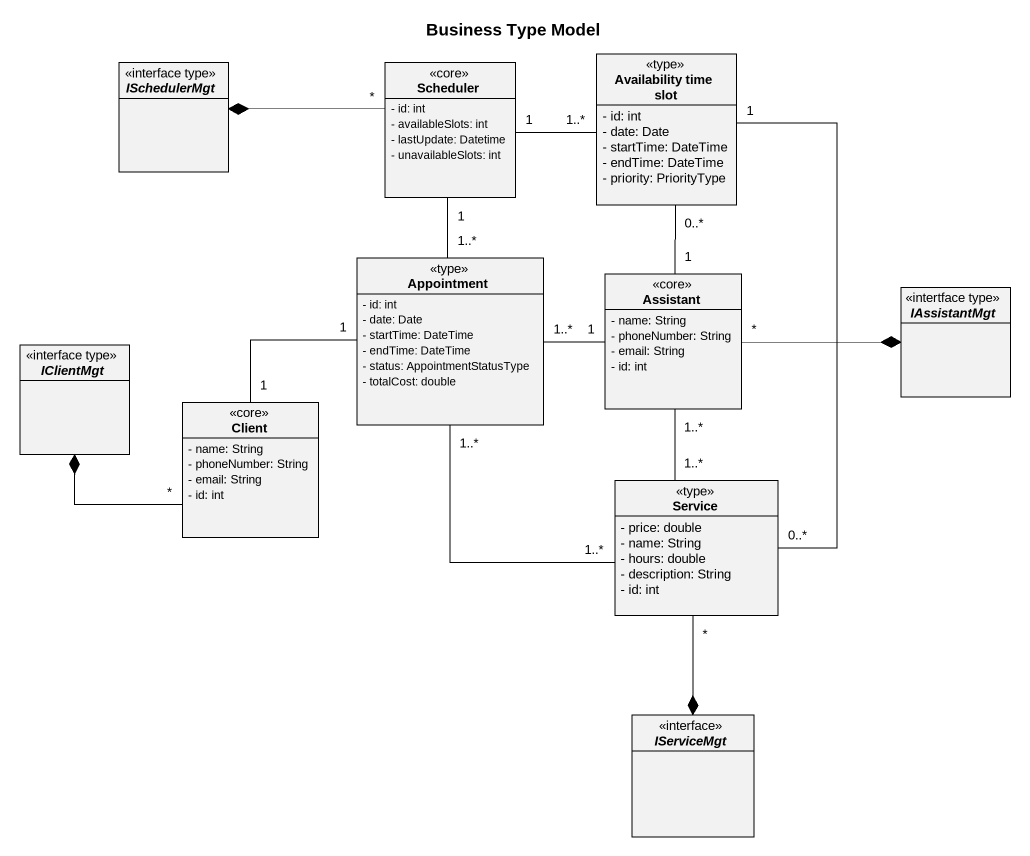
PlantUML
@startuml
title Business Type Model
hide circle
hide empty members
skinparam classAttributeIconSize 0
interface ISchedulerMgt <<interface type>>
class Scheduler <<core>> {
  - id: int
  - availableSlots: int
  - lastUpdate: Datetime
  - unavailableSlots: int
}
class "Availability time slot" as Availability_time_slot <<type>> {
  - id: int
  - date: Date
  - startTime: DateTime
  - endTime: DateTime
  - priority: PriorityType
}
class Appointment <<type>> {
  - id: int
  - date: Date
  - startTime: DateTime
  - endTime: DateTime
  - status: AppointmentStatusType
  - totalCost: double
}
class Assistant <<core>> {
  - name: String
  - phoneNumber: String
  - email: String
  - id: int
}
interface IAssistantMgt <<intertface type>>
interface IClientMgt <<interface type>>
class Client <<core>> {
  - name: String
  - phoneNumber: String
  - email: String
  - id: int
}
class Service <<type>> {
  - price: double
  - name: String
  - hours: double
  - description: String
  - id: int
}
interface IServiceMgt
Scheduler "*" -left-* ISchedulerMgt
Scheduler "1" -right- "1..*" Availability_time_slot
Availability_time_slot "0..*" -- "1" Assistant
Appointment "1..*" -up- "1" Scheduler
Appointment "1..*" -right- "1" Assistant
Appointment "1..*" -- "1..*" Service
Assistant "*" -right-* IAssistantMgt
Assistant "1..*" -- "1..*" Service
Client "1" -up- "1" Appointment
Client "*" -left-* IClientMgt
Service "0..*" -up- "1" Availability_time_slot
Service "*" --* IServiceMgt
@enduml
